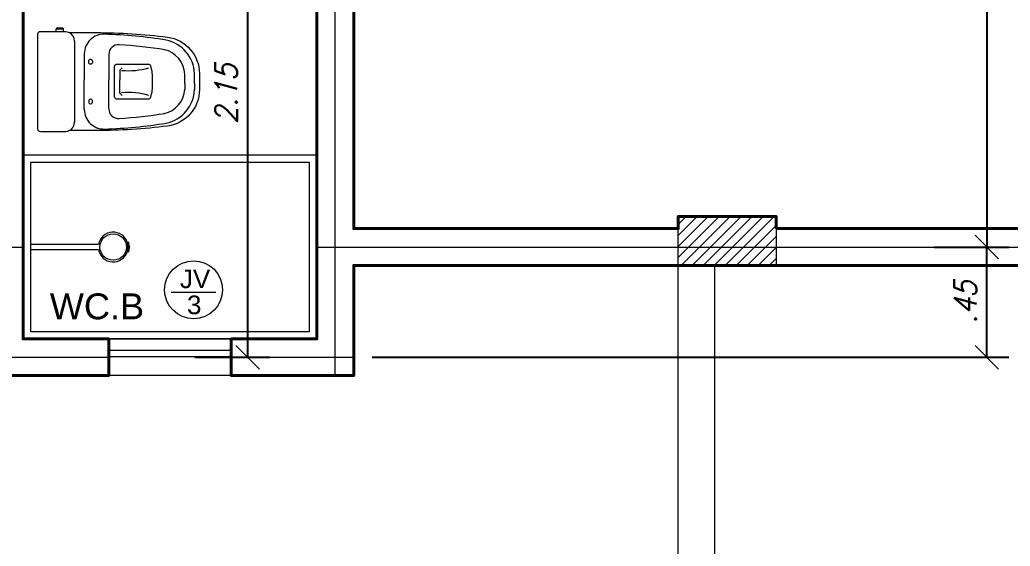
# Model space of a CAD drawing. Header units: millimetres. Extents: x 1865 to 2133, y 1062 to 1142.
# Drawn here: x 1981.842 to 1985.887, y 1071.058 to 1073.206 of the extents above; entities that cross this region are included whole.
import ezdxf

# ---------------------------------------------------------------- set-up
doc = ezdxf.new("R2010")
doc.units = ezdxf.units.MM
doc.header["$PDMODE"] = 35
for name, color, linetype, lineweight in [('Cota', 7, 'Continuous', 9), ('Eixo', 1, 'Continuous', 9), ('ESQ_INTER', 250, 'Continuous', 9), ('L_DECA', 7, 'Continuous', 13), ('PILAR', 7, 'Continuous', 5), ('Plarga', 7, 'Continuous', 40), ('texto', 7, 'Continuous', 13)]:
    doc.layers.add(name, color=color, linetype=linetype, lineweight=lineweight)
doc.styles.add('arial', font='arial.ttf')
doc.styles.add('romans15', font='romans.shx', dxfattribs={"width": 0.9, "oblique": 15})
doc.dimstyles.new('COTA_50', dxfattribs={"dimscale": 0.5, "dimtxt": 0.181, "dimasz": 0.193, "dimexe": 0.18, "dimexo": 0.15, "dimgap": 0.085, "dimtad": 1, "dimzin": 4, "dimdsep": 46, "dimtxsty": 'romans15', "dimblk1": 'OBLIQUE', "dimblk2": 'OBLIQUE', "dimsah": 1, "dimcen": 0.09, "dimclrd": 256, "dimclre": 256, "dimclrt": 256, "dimadec": 0, "dimazin": 0, "dimtfac": 1, "dimtmove": 2, "dimatfit": 3, "dimldrblk": 'NONE', "dimfxl": 1, "dimtolj": 1, "dimtzin": 1, "dimarcsym": 0})

# ---------------------------------------------------------------- blocks, each defined once
blk = doc.blocks.new('_OBLIQUE')
at = {"color": 0, "linetype": 'ByBlock'}
blk.add_line((-0.5, -0.5), (0.5, 0.5), dxfattribs=at)
blk = doc.blocks.new('*D221')
at = {"layer": 'Cota', "lineweight": -2, "transparency": 16777216}
for p, q in [((1985.5808, 1075.0293), (1985.8812, 1075.0293)), ((1985.7912, 1075.0293), (1985.7912, 1072.2793)), ((1985.5756, 1072.2793), (1985.8812, 1072.2793))]:
    blk.add_line(p, q, dxfattribs=at)
at = {"layer": 'Defpoints', "color": 0, "transparency": 16777216}
for p in [(1985.5058, 1075.0293), (1985.5006, 1072.2793), (1985.7912, 1072.2793)]:
    blk.add_point(p, dxfattribs=at)
at = {"layer": 'Cota', "lineweight": -2, "transparency": 16777216, "xscale": 0.0965, "yscale": 0.0965, "zscale": 0.0965}
for p, rotation in [((1985.7912, 1075.0293), 90), ((1985.7912, 1072.2793), 270)]:
    blk.add_blockref('_OBLIQUE', p, dxfattribs=dict(at, rotation=rotation))
at = {"layer": 'Cota', "transparency": 16777216, "insert": (1985.7035, 1073.6543), "char_height": 0.0905, "attachment_point": 5, "rotation": 90, "style": 'romans15'}
blk.add_mtext('\\A1;2.75', dxfattribs=at)
blk = doc.blocks.new('_None')
blk = doc.blocks.new('*D222')
at = {"layer": 'Cota', "lineweight": -2, "transparency": 16777216}
for p, q in [((1985.5756, 1072.2793), (1985.8812, 1072.2793)), ((1985.7912, 1071.8293), (1985.7912, 1072.2793)), ((1983.2808, 1071.8293), (1985.8812, 1071.8293))]:
    blk.add_line(p, q, dxfattribs=at)
at = {"layer": 'Defpoints', "color": 0, "transparency": 16777216}
for p in [(1985.5006, 1072.2793), (1985.7912, 1072.2793), (1983.2058, 1071.8293)]:
    blk.add_point(p, dxfattribs=at)
at = {"layer": 'Cota', "lineweight": -2, "transparency": 16777216, "xscale": 0.0965, "yscale": 0.0965, "zscale": 0.0965}
for p, rotation in [((1985.7912, 1072.2793), 90), ((1985.7912, 1071.8293), 270)]:
    blk.add_blockref('_OBLIQUE', p, dxfattribs=dict(at, rotation=rotation))
at = {"layer": 'Cota', "transparency": 16777216, "insert": (1985.7035, 1072.0543), "char_height": 0.0905, "attachment_point": 5, "rotation": 90, "style": 'romans15'}
blk.add_mtext('\\A1;.45', dxfattribs=at)
blk = doc.blocks.new('*D223')
at = {"layer": 'Cota', "lineweight": -2, "transparency": 16777216}
for p, q in [((1982.3691, 1073.9793), (1982.8627, 1073.9793)), ((1982.7727, 1073.9793), (1982.7727, 1071.8293)), ((1982.5571, 1071.8293), (1982.8627, 1071.8293))]:
    blk.add_line(p, q, dxfattribs=at)
at = {"layer": 'Defpoints', "color": 0, "transparency": 16777216}
for p in [(1982.2941, 1073.9793), (1982.4821, 1071.8293), (1982.7727, 1071.8293)]:
    blk.add_point(p, dxfattribs=at)
at = {"layer": 'Cota', "lineweight": -2, "transparency": 16777216, "xscale": 0.0965, "yscale": 0.0965, "zscale": 0.0965}
for p, rotation in [((1982.7727, 1073.9793), 90), ((1982.7727, 1071.8293), 270)]:
    blk.add_blockref('_OBLIQUE', p, dxfattribs=dict(at, rotation=rotation))
at = {"layer": 'Cota', "transparency": 16777216, "insert": (1982.685, 1072.9043), "char_height": 0.0905, "attachment_point": 5, "rotation": 90, "style": 'romans15'}
blk.add_mtext('\\A1;2.15', dxfattribs=at)

msp = doc.modelspace()

# ---------------------------------------------------------------- hatches: boundary and pattern name
at = {"layer": 'PILAR'}
h = msp.add_hatch(dxfattribs=at)
h.set_pattern_fill('ANSI31,_O', color=256, scale=0.01)
h.set_pattern_definition([(45, (120.967787, 119.99008), (-0.0224506403, 0.0224506403), [])])
h.paths.add_polyline_path([(1984.5308, 1072.4043), (1984.5308, 1072.2043), (1984.9308, 1072.2043), (1984.9308, 1072.4043)])

# ---------------------------------------------------------------- linework, layer by layer
at = {"lineweight": 5}
for points in [[(1981.8558, 1071.9043), (1983.0558, 1071.9043), (1983.0558, 1072.6543), (1981.8558, 1072.6543)], [(1981.8858, 1071.9343), (1983.0258, 1071.9343), (1983.0258, 1072.6243), (1981.8858, 1072.6243)]]:
    msp.add_lwpolyline(points, close=True, dxfattribs=at)
at = {"lineweight": 15}
for points in [[(1984.5308, 1066.9293), (1984.5308, 1072.2043)], [(1984.6808, 1066.9293), (1984.6808, 1072.2043)]]:
    msp.add_lwpolyline(points, dxfattribs=at)
at = {"lineweight": 5}
for points in [[(1982.7058, 1071.9043), (1982.2058, 1071.9043)], [(1982.7058, 1071.7543), (1982.2058, 1071.7543)]]:
    msp.add_lwpolyline(points, dxfattribs=at)
at = {"layer": 'Cota', "color": 0}
msp.add_lwpolyline([(1982.4611, 1072.0955), (1982.6424, 1072.0955)], dxfattribs=at)
msp.add_circle((1982.5518, 1072.1047), 0.1183, dxfattribs=at)
at = {"layer": 'Eixo'}
for points in [[(1983.1308, 1071.7543), (1983.1308, 1074.1543)], [(1981.7058, 1072.2793), (1981.8558, 1072.2793)], [(1983.0558, 1072.2793), (1986.3058, 1072.2793)], [(1981.7058, 1071.8293), (1982.2058, 1071.8293)], [(1982.7058, 1071.8293), (1983.2058, 1071.8293)]]:
    msp.add_lwpolyline(points, dxfattribs=at)
at = {"layer": 'ESQ_INTER'}
for points in [[(1982.7058, 1071.8568), (1982.2058, 1071.8568)], [(1982.7058, 1071.8318), (1982.2058, 1071.8318)]]:
    msp.add_lwpolyline(points, dxfattribs=at)
at = {"layer": 'L_DECA', "color": 0}
for p, q in [((1982.0194, 1073.1687), (1981.9912, 1073.1687)), ((1981.9912, 1073.1593), (1982.0194, 1073.1593)), ((1982.0658, 1073.1193), (1982.0658, 1072.7893)), ((1982.1058, 1073.0678), (1982.1058, 1072.9618)), ((1982.2058, 1073.0649), (1982.2058, 1072.9618)), ((1982.229, 1072.8907), (1982.229, 1073.0178)), ((1982.2386, 1073.0251), (1982.3675, 1073.0251)), ((1982.2506, 1073.0015), (1982.2609, 1073.0104)), ((1982.2506, 1073.0015), (1982.2506, 1072.9618)), ((1982.2058, 1072.9468), (1982.2058, 1072.9618)), ((1982.2506, 1072.9468), (1982.2506, 1072.9618)), ((1982.3845, 1072.9468), (1982.3845, 1072.9618)), ((1982.5158, 1072.9618), (1982.5158, 1072.9869)), ((1982.5158, 1072.9468), (1982.5158, 1072.9618)), ((1982.5558, 1072.9618), (1982.5558, 1072.9869)), ((1982.5558, 1072.9468), (1982.5558, 1072.9618)), ((1982.1058, 1072.8407), (1982.1058, 1072.9468)), ((1982.2058, 1072.8436), (1982.2058, 1072.9468)), ((1982.2506, 1072.907), (1982.2506, 1072.9468)), ((1982.5158, 1072.9468), (1982.5158, 1072.9216)), ((1982.5558, 1072.9468), (1982.5558, 1072.9216)), ((1982.2386, 1072.8834), (1982.3675, 1072.8834)), ((1982.2506, 1072.907), (1982.2609, 1072.8981))]:
    msp.add_line(p, q, dxfattribs=at)
at = {"layer": 'L_DECA', "color": 0, "lineweight": 5}
msp.add_line((1982.2911, 1072.2793), (1982.2846, 1072.2793), dxfattribs=at)
msp.add_line((1982.2911, 1072.2793), (1982.2846, 1072.2793), dxfattribs=at)
msp.add_lwpolyline([(1982.5758, 1072.9468), (1982.5758, 1072.9216, -0.377152), (1982.445, 1072.7729, -0.032054), (1982.155, 1072.7543), (1982.0451, 1072.7543, -0.127017), (1982.0258, 1072.7493), (1981.9278, 1072.7493, -0.414214), (1981.9158, 1072.7613), (1981.9158, 1073.1473, -0.414214), (1981.9278, 1073.1593), (1981.9912, 1073.1593), (1981.9912, 1073.1687, -0.414214), (1981.9962, 1073.1737), (1982.0144, 1073.1737, -0.414214), (1982.0194, 1073.1687), (1982.0194, 1073.1593), (1982.0258, 1073.1593, -0.127017), (1982.0451, 1073.1543), (1982.155, 1073.1543, -0.032054), (1982.445, 1073.1356, -0.377152), (1982.5758, 1072.9869), (1982.5758, 1072.9618)], format="xyb", close=True, dxfattribs=at)
at = {"layer": 'L_DECA', "color": 0}
for points in [[(1982.1314, 1073.0457, -0.1249), (1982.1343, 1073.0449, -0.105797), (1982.137, 1073.0426, -0.086669), (1982.1387, 1073.0394, -0.076734), (1982.1393, 1073.0354, -0.076734), (1982.1387, 1073.0313, -0.086669), (1982.137, 1073.0281, -0.105797), (1982.1343, 1073.0258, -0.1249), (1982.1314, 1073.0251, -0.1249), (1982.1285, 1073.0258, -0.105797), (1982.1259, 1073.0281, -0.086669), (1982.1242, 1073.0313, -0.076734), (1982.1236, 1073.0354, -0.076734), (1982.1242, 1073.0394, -0.086669), (1982.1259, 1073.0426, -0.105797), (1982.1285, 1073.0449, -0.1249)], [(1982.1314, 1072.8629, 0.1249), (1982.1343, 1072.8636, 0.105797), (1982.137, 1072.8659, 0.086669), (1982.1387, 1072.8691, 0.076734), (1982.1393, 1072.8732, 0.076734), (1982.1387, 1072.8772, 0.086669), (1982.137, 1072.8804, 0.105797), (1982.1343, 1072.8827, 0.1249), (1982.1314, 1072.8834, 0.1249), (1982.1285, 1072.8827, 0.105797), (1982.1259, 1072.8804, 0.086669), (1982.1242, 1072.8772, 0.076734), (1982.1236, 1072.8732, 0.076734), (1982.1242, 1072.8691, 0.086669), (1982.1259, 1072.8659, 0.105797), (1982.1285, 1072.8636, 0.1249)]]:
    msp.add_lwpolyline(points, format="xyb", close=True, dxfattribs=at)
msp.add_lwpolyline([(1982.1058, 1072.9468), (1982.1058, 1072.9618)], dxfattribs=at)
at = {"layer": 'L_DECA', "lineweight": 5}
msp.add_lwpolyline([(1982.2875, 1072.2593, 0.539623), (1982.2882, 1072.2598, -0.128878), (1982.2911, 1072.2793, -0.125633), (1982.2881, 1072.2982, 0.533279), (1982.2875, 1072.2987), (1982.282, 1072.297, 0.792167), (1982.1639, 1072.2893), (1981.8858, 1072.2893), (1981.8858, 1072.2693), (1982.1639, 1072.2693, 0.789351), (1982.2819, 1072.2611)], format="xyb", close=True, dxfattribs=at)
at = {"layer": 'L_DECA', "color": 0, "lineweight": 5}
msp.add_circle((1982.2239, 1072.2793), 0.0541, dxfattribs=at)
at = {"layer": 'L_DECA', "color": 0}
for centre, radius, start, end in [((1982.0258, 1073.1193), 0.04, 0, 61.045), ((1982.1858, 1073.0678), 0.08, 88.1443, 180), ((1982.1231, 1071.1326), 2.0162, 80.9502, 88.1443), ((1982.4099, 1072.9809), 0.146, 2.3498, 78.0127), ((1982.2458, 1073.0649), 0.04, 86.3667, 180), ((1982.1231, 1071.1326), 1.9762, 80.9502, 86.3667), ((1982.4099, 1072.9809), 0.106, 2.3498, 78.0127), ((1982.2386, 1073.0151), 0.01, 90, 164.1688), ((1982.2857, 1073.3109), 0.3121, 264.8948, 285.623), ((1982.3675, 1073.0151), 0.01, 18.5221, 90), ((1982.2344, 1072.9705), 0.1503, 356.6619, 18.5221), ((1982.2857, 1072.5976), 0.3121, 74.377, 95.1052), ((1982.2344, 1072.938), 0.1503, 341.4779, 3.3381), ((1982.4099, 1072.9276), 0.106, 281.9873, 357.6502), ((1982.4099, 1072.9276), 0.146, 281.9873, 357.6502), ((1982.2386, 1072.8934), 0.01, 195.8312, 270), ((1982.3675, 1072.8934), 0.01, 270, 341.4779), ((1982.1858, 1072.8407), 0.08, 180, 271.8557), ((1982.2458, 1072.8436), 0.04, 180, 273.6333), ((1982.0258, 1072.7893), 0.04, 298.955, 0), ((1982.1231, 1074.7759), 1.9762, 273.6333, 279.0498), ((1982.1231, 1074.7759), 2.0162, 271.8557, 279.0498)]:
    msp.add_arc(centre, radius, start, end, dxfattribs=at)
at = {"layer": 'L_DECA', "color": 0, "lineweight": 5}
msp.add_arc((1982.2239, 1072.2793), 0.0608, 342.612, 16.9908, dxfattribs=at)
at = {"layer": 'PILAR'}
msp.add_lwpolyline([(1984.5308, 1072.4043), (1984.9308, 1072.4043), (1984.9308, 1072.2043), (1984.5308, 1072.2043)], close=True, dxfattribs=at)
at = {"layer": 'Plarga'}
for points in [[(1984.9308, 1072.3543), (1984.9308, 1072.4043), (1984.5308, 1072.4043), (1984.5308, 1072.3543), (1983.2058, 1072.3543), (1983.2058, 1074.1543), (1983.0558, 1074.1543), (1983.0558, 1074.0543), (1983.0058, 1074.0543), (1983.0058, 1073.9043), (1983.0558, 1073.9043), (1983.0558, 1071.9043), (1982.7058, 1071.9043), (1982.7058, 1071.7543), (1983.2058, 1071.7543), (1983.2058, 1072.2043), (1986.3058, 1072.2043), (1986.3058, 1073.1543), (1986.1558, 1073.1543), (1986.1558, 1072.3543)], [(1982.2558, 1073.9043), (1981.8558, 1073.9043), (1981.8558, 1071.9043), (1982.2058, 1071.9043), (1982.2058, 1071.7543), (1981.7058, 1071.7543), (1981.7058, 1074.0543), (1982.2558, 1074.0543)]]:
    msp.add_lwpolyline(points, close=True, dxfattribs=at)

# ---------------------------------------------------------------- texts
at = {"layer": 'texto', "color": 0, "style": 'arial'}
for s, height, p in [('JV', 0.07601, (1982.4962, 1072.1114)), ('3', 0.076, (1982.5251, 1072.0051))]:
    msp.add_text(s, height=height, dxfattribs=at).set_placement(p)
at = {"layer": 'texto', "style": 'arial'}
msp.add_text('WC.B', height=0.10557, dxfattribs=at).set_placement((1981.9649, 1071.9844))

# ---------------------------------------------------------------- dimensions: what is measured, and where the dimension line sits
at = {"layer": 'Cota'}
for base, p1, p2, angle, picture, middle in [((1985.7912, 1072.2793), (1985.5058, 1075.0293), (1985.5006, 1072.2793), 90, '*D221', (1985.7035, 1073.6543)), ((1982.7727, 1071.8293), (1982.2941, 1073.9793), (1982.4821, 1071.8293), 90, '*D223', (1982.685, 1072.9043)), ((1985.7912, 1072.2793), (1983.2058, 1071.8293), (1985.5006, 1072.2793), 270, '*D222', (1985.7035, 1072.0543))]:
    dim = msp.add_linear_dim(base=base, p1=p1, p2=p2, angle=angle, dimstyle='COTA_50', dxfattribs=at)
    dim.commit()
    dim.dimension.update_dxf_attribs({"geometry": picture, "text_midpoint": middle})

doc.saveas('drawing.dxf')
